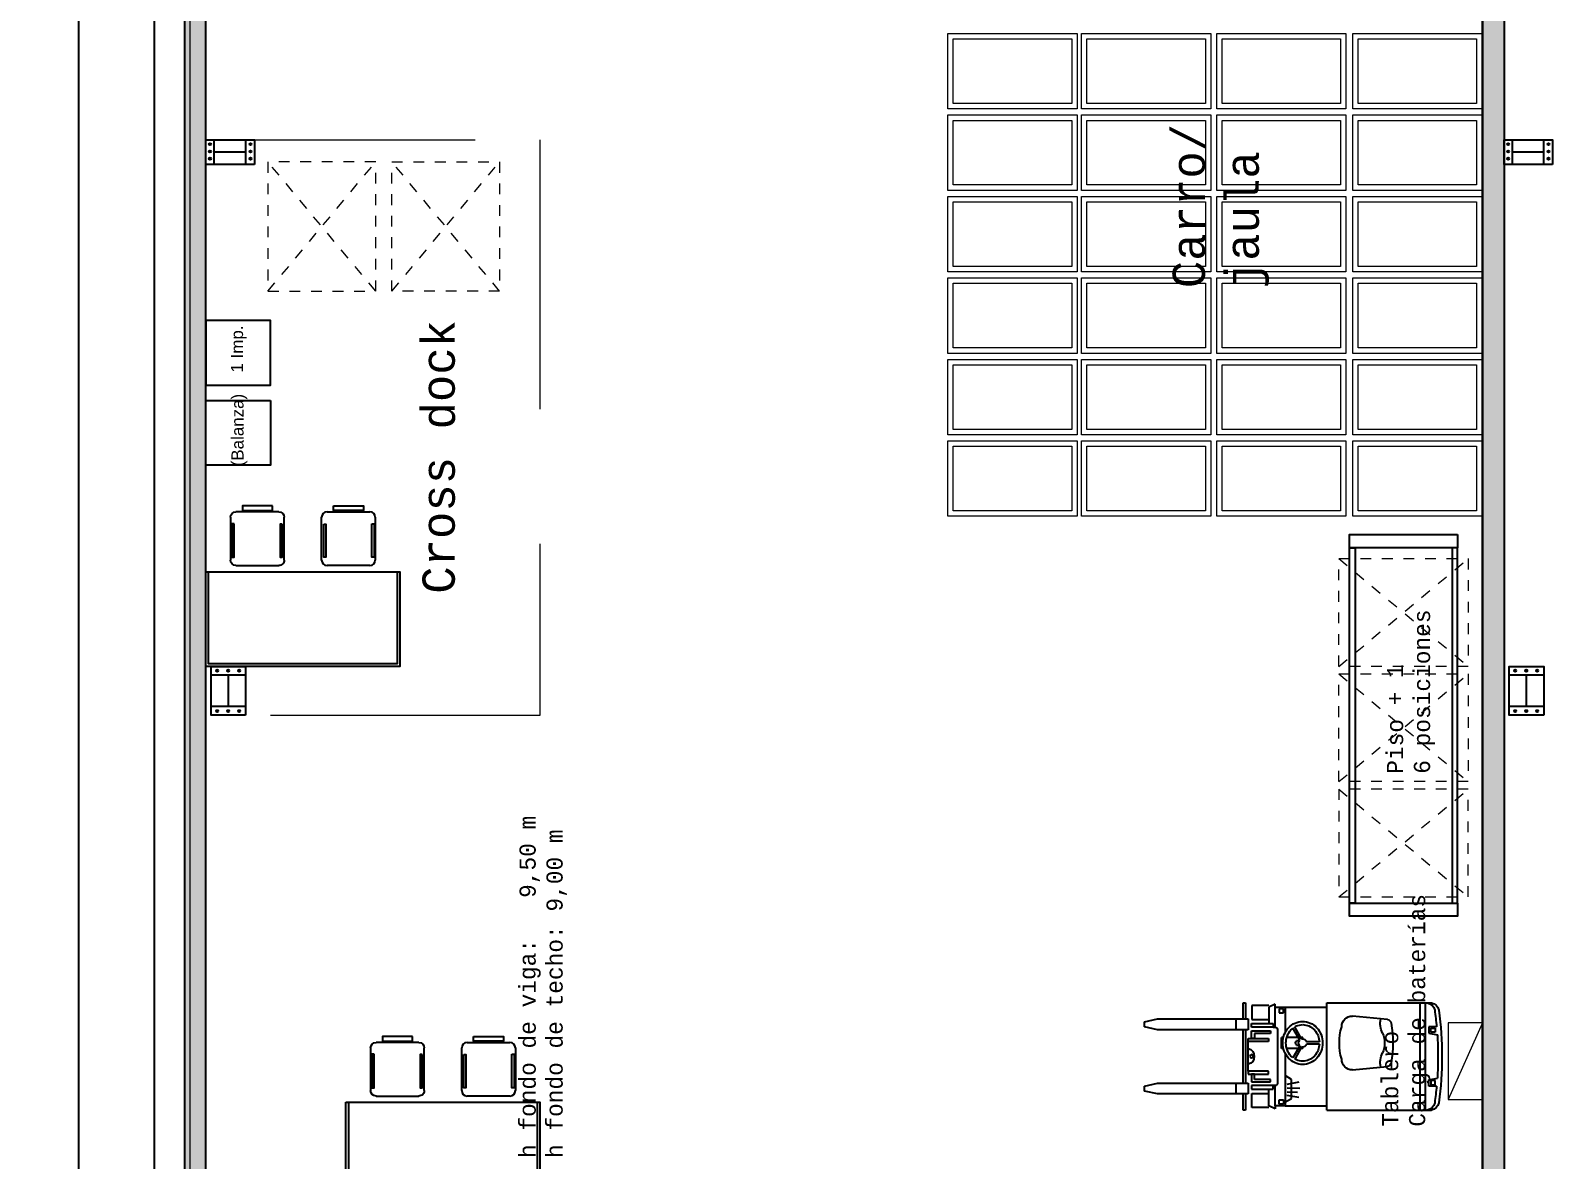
# Model space of a CAD drawing. Header units: millimetres. Extents: x 6085 to 6497, y 3307 to 3415.
# Drawn here: x 6098.48 to 6112.61, y 3359.8 to 3370.28 of the extents above; entities that cross this region are included whole.
import ezdxf

# ---------------------------------------------------------------- set-up
doc = ezdxf.new("R2010")
doc.units = ezdxf.units.MM
doc.linetypes.add('DASHED', pattern=[0.75, 0.5, -0.25])
doc.linetypes.add('HIDDEN', pattern=[0.375, 0.25, -0.125])
for name, color, linetype in [('Apilador', 252, 'Continuous'), ('BASTIDOR', 5, 'Continuous'), ('Columnas', 7, 'Continuous'), ('Cotas', 4, 'Continuous'), ('Hatch Muros', 252, 'Continuous'), ('LARGUERO_2300', 42, 'Continuous'), ('Mobiliario', 251, 'Continuous'), ('Muros', 7, 'Continuous'), ('Racks', 252, 'Continuous'), ('TEXTO', 141, 'Continuous')]:
    doc.layers.add(name, color=color, linetype=linetype)
for name, color, linetype, lineweight in [('Carros', 252, 'Continuous', 20), ('Delimitación de sectores', 6, 'Continuous', 20), ('MERCADERIA', 252, 'Continuous', 5), ('Mercadería', 252, 'Continuous', 20), ('Tableros eléctricos', 252, 'Continuous', 20)]:
    doc.layers.add(name, color=color, linetype=linetype, lineweight=lineweight)
doc.layers.add('vista', color=7, linetype='Continuous', lineweight=5, transparency=0.65)
doc.styles.add('ARIAL', font='arial.ttf')
doc.styles.add('IRI-OCASA-Layout R 9$0$Standard', font='arial.ttf')
doc.styles.get("Standard").update_dxf_attribs({"font": 'lucon.TTF'})
doc.dimstyles.new('COTAS_100', dxfattribs={"dimtxt": 0.4, "dimasz": 0.15, "dimexe": 0.2, "dimexo": 0.05, "dimgap": 0.05, "dimtad": 1, "dimzin": 1, "dimdsep": 46, "dimtxsty": 'ARIAL', "dimblk": 'ARCHTICK', "dimcen": 0.2, "dimdle": 0.2, "dimclrd": 256, "dimclre": 252, "dimclrt": 256, "dimaunit": 1, "dimadec": 0, "dimazin": 0, "dimtfac": 1, "dimtmove": 0, "dimatfit": 3, "dimfxl": 1, "dimarcsym": 0})

# ---------------------------------------------------------------- blocks, each defined once
blk = doc.blocks.new('IRI-OCASA-Layout R 9$0$OCA_SILLA')
at = {"linetype": 'Continuous'}
for p, q in [((0.0549, 0.05), (0.0549, 0.4483)), ((0.1049, 0.4983), (0.5023, 0.4983)), ((0.5523, 0.4483), (0.5523, 0.05)), ((0.5023, 0), (0.1049, 0))]:
    blk.add_line(p, q, dxfattribs=at)
for points in [[(0.1654, 0.4663), (0.1654, 0.4876), (0.4749, 0.4876), (0.4749, 0.4663)], [(0, 0.1087), (0, 0.3889), (0.0427, 0.3889), (0.0427, 0.1087)], [(0.1681, 0.0207), (0.1681, 0.0394), (0.4749, 0.0394), (0.4749, 0.0207)]]:
    blk.add_lwpolyline(points, close=True, dxfattribs=at)
for centre, start, end in [((0.1049, 0.4483), 90, 180), ((0.5023, 0.4483), 0, 90), ((0.1049, 0.05), 180, 270), ((0.5023, 0.05), 270, 0)]:
    blk.add_arc(centre, 0.05, start, end, dxfattribs=at)
blk = doc.blocks.new('mesa_trabajo_1.80x.83')
blk.add_lwpolyline([(0, 0.88), (-1.8, 0.88), (-1.8, 0), (0, 0)], close=True)
blk.add_lwpolyline([(-1.775, 0.88), (-1.775, 0.025), (-0.025, 0.025), (-0.025, 0.88)])
blk = doc.blocks.new('_ArchTick')
at = {"color": 0, "linetype": 'ByBlock', "const_width": 0.15}
blk.add_lwpolyline([(-0.5, -0.5), (0.5, 0.5)], dxfattribs=at)
blk = doc.blocks.new('*D97')
at = {"layer": 'Cotas', "lineweight": -2}
blk.add_line((6098.927267, 3353.952239), (6098.927267, 3394.352239), dxfattribs=at)
at = {"layer": 'Cotas', "color": 252, "lineweight": -2}
for p, q in [((6099.688949, 3394.152239), (6098.727267, 3394.152239)), ((6099.688949, 3354.152239), (6098.727267, 3354.152239))]:
    blk.add_line(p, q, dxfattribs=at)
at = {"layer": 'Defpoints', "color": 0}
for p in [(6098.927267, 3394.152239), (6099.738949, 3394.152239), (6099.738949, 3354.152239)]:
    blk.add_point(p, dxfattribs=at)
at = {"layer": 'Cotas', "lineweight": -2, "xscale": 0.15, "yscale": 0.15, "zscale": 0.15}
for p, rotation in [((6098.927267, 3394.152239), 90), ((6098.927267, 3354.152239), 270)]:
    blk.add_blockref('_ArchTick', p, dxfattribs=dict(at, rotation=rotation))
at = {"layer": 'Cotas', "insert": (6098.674095, 3374.152239), "char_height": 0.3, "attachment_point": 5, "rotation": 90, "style": 'ARIAL'}
blk.add_mtext('40.00', dxfattribs=at)
blk = doc.blocks.new('*D98')
at = {"layer": 'Cotas', "color": 252, "lineweight": -2}
for p, q in [((6111.956403, 3386.648956), (6111.956403, 3353.046713)), ((6100.106403, 3353.296713), (6100.106403, 3353.446713))]:
    blk.add_line(p, q, dxfattribs=at)
at = {"layer": 'Cotas', "lineweight": -2}
blk.add_line((6099.906403, 3353.246713), (6112.156403, 3353.246713), dxfattribs=at)
at = {"layer": 'Defpoints', "color": 0}
for p in [(6111.956403, 3386.698956), (6100.106403, 3353.246713), (6111.956403, 3353.246713)]:
    blk.add_point(p, dxfattribs=at)
at = {"layer": 'Cotas', "lineweight": -2, "xscale": 0.15, "yscale": 0.15, "zscale": 0.15, "rotation": 180}
blk.add_blockref('_ArchTick', (6100.106403, 3353.246713), dxfattribs=at)
at = {"layer": 'Cotas', "lineweight": -2, "xscale": 0.15, "yscale": 0.15, "zscale": 0.15}
blk.add_blockref('_ArchTick', (6111.956403, 3353.246713), dxfattribs=at)
at = {"layer": 'Cotas', "insert": (6106.031403, 3353.499885), "char_height": 0.3, "attachment_point": 5, "style": 'ARIAL'}
blk.add_mtext('11.85', dxfattribs=at)
blk = doc.blocks.new('A$C0D016993')
at = {"linetype": 'DASHED', "ltscale": 0.05}
for points in [[(0, 1.2), (1, 1.2), (1, 0), (0, 0), (0, 1.2)], [(0, 1.2), (1, 0)], [(1, 1.2), (0, 0)]]:
    blk.add_lwpolyline(points, dxfattribs=at)
blk = doc.blocks.new('carros_1')
for points in [[(0.7, 0), (0, 0), (0, 1.2), (0.7, 1.2)], [(0.65, 0.05), (0.05, 0.05), (0.05, 1.15), (0.65, 1.15)]]:
    blk.add_lwpolyline(points, close=True)
blk = doc.blocks.new('au_elev')
at = {"color": 0}
for p, q in [((-1.844, 0.4975), (-1.844, 0.3485)), ((-1.822, 0.4975), (-1.844, 0.4975)), ((-1.822, 0.3485), (-1.822, 0.4975)), ((-1.76489, 0.47338), (-1.76489, 0.343)), ((-1.605765, 0.47338), (-1.76489, 0.47338)), ((-1.546994, 0.48674), (-1.60735, 0.4575)), ((-1.60735, 0.4575), (-1.60735, 0.304987)), ((-1.546994, 0.4575), (-1.546994, 0.48674)), ((-1.546994, 0.4575), (-1.546994, 0.270795)), ((-1.45611, 0.4575), (-1.546994, 0.4575)), ((-1.510252, 0.443358), (-1.510252, 0.403358)), ((-1.470252, 0.443358), (-1.510252, 0.443358)), ((-1.470252, 0.403358), (-1.470252, 0.443358)), ((-1.456984, 0.424122), (-1.396127, 0.391514)), ((-1.45611, -0.03261), (-1.45611, 0.4575)), ((-1.45611, 0.4575), (-1.067, 0.4575)), ((-1.067, 0.4975), (-0.09782, 0.4975)), ((-1.067, 0.4975), (-1.067, -0.4975)), ((-0.201262, 0.4975), (-0.201262, -0.4975)), ((-0.151918, 0.4975), (-0.151918, -0.4975)), ((-2.639, 0.3485), (-2.759, 0.321883)), ((-2.759, 0.321883), (-2.759, 0.27501)), ((-1.797, 0.3485), (-2.639, 0.3485)), ((-1.909, 0.3485), (-1.909, 0.2485)), ((-1.797, 0.2485), (-1.797, 0.3485)), ((-1.767, 0.270795), (-1.767, 0.304987)), ((-1.767, 0.304987), (-1.567, 0.304987)), ((-1.76489, 0.343), (-1.60735, 0.343)), ((-1.567, 0.304987), (-1.567, 0.270795)), ((-1.510252, 0.403358), (-1.470252, 0.403358)), ((-1.439812, 0.35868), (-1.329127, 0.376569)), ((-1.435285, 0.327658), (-1.341124, 0.33196)), ((-1.435285, 0.290521), (-1.318941, 0.294823)), ((-1.396127, 0.391514), (-1.396127, 0.214663)), ((-2.759, 0.27501), (-2.639, 0.2485)), ((-2.639, 0.2485), (-1.797, 0.2485)), ((-1.844, 0.2485), (-1.844, -0.2485)), ((-1.822, -0.2485), (-1.822, 0.2485)), ((-1.797, 0.137873), (-1.797, 0.165273)), ((-1.797, 0.165273), (-1.609387, 0.165273)), ((-1.567, 0.270795), (-1.767, 0.270795)), ((-1.767, 0.236828), (-1.592184, 0.236828)), ((-1.767, 0.165273), (-1.767, 0.236828)), ((-1.738633, 0.165273), (-1.767, 0.165273)), ((-1.738633, 0.212826), (-1.738633, 0.165273)), ((-1.592184, 0.212826), (-1.738633, 0.212826)), ((-1.609387, 0.165273), (-1.609387, 0.137873)), ((-1.592184, 0.236828), (-1.592184, 0.212826)), ((-1.546769, 0.270795), (-1.567, 0.270795)), ((-1.526769, -0.250795), (-1.526769, 0.250795)), ((-1.396127, 0.214663), (-1.45611, 0.177527)), ((-1.43687, 0.256328), (-1.324827, 0.236854)), ((-0.122266, 0.2755), (-0.122266, 0.216821)), ((-0.049347, 0.2755), (-0.122266, 0.2755)), ((-0.122266, 0.216821), (-0.04137, 0.201654)), ((-0.103325, 0.223994), (-0.103325, 0.263994)), ((-0.103325, 0.263994), (-0.063325, 0.263994)), ((-0.063325, 0.223994), (-0.103325, 0.223994)), ((-0.063325, 0.263994), (-0.063325, 0.223994)), ((-1.609387, 0.137873), (-1.797, 0.137873)), ((-1.797, 0.137873), (-1.797, -0.137873)), ((-1.319063, -0.098009), (-1.382895, 0.012551)), ((-1.301742, -0.088009), (-1.36639, 0.023964)), ((-0.83011, 0.125), (-0.506865, 0.092524)), ((-1.797, -0.137873), (-1.797, -0.165273)), ((-1.609387, -0.137873), (-1.797, -0.137873)), ((-1.609387, -0.165273), (-1.609387, -0.137873)), ((-1.489802, -0.075), (-1.489802, -0.175)), ((-1.471063, -0.075), (-1.489802, -0.075)), ((-1.332347, -0.075), (-1.440082, -0.075)), ((-1.349762, -0.106107), (-1.327735, -0.106205)), ((-1.291933, -0.075), (-1.309253, -0.075)), ((-1.291933, -0.075), (-1.291933, -0.086731)), ((-1.137202, -0.115), (-1.254993, -0.115)), ((-1.137202, -0.135), (-1.254993, -0.135)), ((-2.639, -0.2485), (-2.759, -0.275117)), ((-2.759, -0.275117), (-2.759, -0.32199)), ((-1.797, -0.2485), (-2.639, -0.2485)), ((-1.909, -0.2485), (-1.909, -0.3485)), ((-1.797, -0.165273), (-1.609387, -0.165273)), ((-1.797, -0.3485), (-1.797, -0.2485)), ((-1.738633, -0.165273), (-1.767, -0.165273)), ((-1.767, -0.165273), (-1.767, -0.236828)), ((-1.767, -0.236828), (-1.592184, -0.236828)), ((-1.767, -0.270795), (-1.767, -0.304987)), ((-1.567, -0.270795), (-1.767, -0.270795)), ((-1.738633, -0.212826), (-1.738633, -0.165273)), ((-1.592184, -0.212826), (-1.738633, -0.212826)), ((-1.592184, -0.236828), (-1.592184, -0.212826)), ((-1.567, -0.270795), (-1.546769, -0.270795)), ((-1.567, -0.304987), (-1.567, -0.270795)), ((-1.546994, -0.270795), (-1.546994, -0.4575)), ((-1.471063, -0.175), (-1.489802, -0.175)), ((-1.45611, -0.4575), (-1.45611, -0.21739)), ((-1.332347, -0.175), (-1.440082, -0.175)), ((-1.319063, -0.151991), (-1.382895, -0.262551)), ((-1.301742, -0.161991), (-1.36639, -0.273964)), ((-1.327735, -0.143795), (-1.349762, -0.143893)), ((-1.291933, -0.175), (-1.309253, -0.175)), ((-1.291933, -0.163269), (-1.291933, -0.175)), ((-0.122266, -0.216821), (-0.04137, -0.201654)), ((-0.122266, -0.2755), (-0.122266, -0.216821)), ((-0.049347, -0.2755), (-0.122266, -0.2755)), ((-0.103325, -0.223994), (-0.103325, -0.263994)), ((-0.063325, -0.223994), (-0.103325, -0.223994)), ((-0.103325, -0.263994), (-0.063325, -0.263994)), ((-0.063325, -0.263994), (-0.063325, -0.223994)), ((-2.759, -0.32199), (-2.639, -0.3485)), ((-2.639, -0.3485), (-1.797, -0.3485)), ((-1.844, -0.3485), (-1.844, -0.4975)), ((-1.822, -0.4975), (-1.822, -0.3485)), ((-1.767, -0.304987), (-1.567, -0.304987)), ((-1.76489, -0.343), (-1.60735, -0.343)), ((-1.76489, -0.47338), (-1.76489, -0.343)), ((-1.60735, -0.4575), (-1.60735, -0.304987)), ((-1.510252, -0.443358), (-1.510252, -0.403358)), ((-1.510252, -0.403358), (-1.470252, -0.403358)), ((-1.470252, -0.403358), (-1.470252, -0.443358)), ((-0.505958, -0.342427), (-0.83011, -0.375)), ((-1.844, -0.4975), (-1.822, -0.4975)), ((-1.605765, -0.47338), (-1.76489, -0.47338)), ((-1.546994, -0.48674), (-1.60735, -0.4575)), ((-1.546994, -0.4575), (-1.45611, -0.4575)), ((-1.546994, -0.4575), (-1.546994, -0.48674)), ((-1.470252, -0.443358), (-1.510252, -0.443358)), ((-1.45611, -0.4575), (-1.067, -0.4575)), ((-1.067, -0.4975), (-0.09782, -0.4975))]:
    blk.add_line(p, q, dxfattribs=at)
blk.add_circle((-1.767, -0.001249), 0.015398, dxfattribs=at)
for centre, radius, start, end in [((-0.146529, 0.41762), 0.080591, 8.441192, 82.383817), ((-0.108502, 0.41762), 0.080591, 8.441192, 82.383817), ((-3.067096, 0.01115), 3.029305, 5.006228, 7.937014), ((-2.679268, 0.036113), 2.679511, 359.227767, 8.441192), ((-1.546769, 0.250795), 0.02, 0, 90), ((-3.60704, 0.041682), 3.569256, 359.330878, 2.568829), ((-1.808123, 0.007048), 0.066244, 353.892578, 80.33388), ((-1.276102, -0.119226), 0.199762, 137.231175, 159.035788), ((-1.285738, -0.110312), 0.186636, 114.122761, 137.231175), ((-1.285738, -0.110312), 0.156636, 128.33591, 137.231175), ((-1.285738, -0.110312), 0.156636, 114.122761, 120.990787), ((-1.291933, -0.096479), 0.171479, 90, 114.122761), ((-1.291933, -0.096479), 0.141479, 90, 114.122761), ((-1.291933, -0.096479), 0.171479, 65.877239, 90), ((-1.291933, -0.096479), 0.141479, 65.877239, 90), ((-1.298127, -0.110312), 0.156636, 42.768825, 65.877239), ((-1.298127, -0.110312), 0.186636, 42.768825, 65.877239), ((-1.307763, -0.119226), 0.199762, 20.964212, 42.768825), ((-0.417685, -0.125), 0.533928, 163.683876, 196.316124), ((-0.83011, 0.025), 0.1, 90, 180), ((-0.389122, 0.052626), 0.182856, 165.359703, 208.549333), ((-0.511112, 0.05275), 0.04, 9.890688, 83.905009), ((-1.545424, -0.127593), 1.089917, 350.401794, 9.890688), ((-3.60704, -0.041682), 3.569256, 357.431171, 0.669122), ((-2.679268, -0.036113), 2.679511, 351.558808, 0.772233), ((-1.808123, -0.007048), 0.066244, 279.66612, 6.107422), ((-1.261031, -0.125), 0.215902, 159.035788, 180), ((-1.261031, -0.125), 0.215902, 180, 200.964212), ((-1.261031, -0.125), 0.185902, 159.035788, 180), ((-1.261031, -0.125), 0.185902, 180, 200.964212), ((-1.276102, -0.119226), 0.169762, 137.231175, 159.035788), ((-1.330771, -0.125), 0.026788, 135.147583, 224.852417), ((-1.291933, -0.125), 0.038269, 135.147583, 224.852417), ((-1.291933, -0.125), 0.038269, 15.147583, 104.852417), ((-1.291933, -0.125), 0.038269, 255.147583, 344.852417), ((-1.307763, -0.119226), 0.169762, 20.964212, 42.768825), ((-1.322834, -0.125), 0.185902, 3.083537, 20.964212), ((-1.322834, -0.125), 0.185902, 339.035788, 356.916463), ((-1.322834, -0.125), 0.215902, 0, 20.964212), ((-1.322834, -0.125), 0.215902, 339.035788, 360), ((-0.722819, -0.111895), 0.189483, 356.034146, 24.020356), ((-0.722819, -0.138105), 0.189483, 335.979644, 3.965854), ((-1.546769, -0.250795), 0.02, 270, 0), ((-1.276102, -0.130774), 0.199762, 200.964212, 222.768825), ((-1.276102, -0.130774), 0.169762, 200.964212, 222.768825), ((-1.285738, -0.139688), 0.186636, 222.768825, 245.877239), ((-1.285738, -0.139688), 0.156636, 222.768825, 231.66409), ((-1.285738, -0.139688), 0.156636, 239.009213, 245.877239), ((-1.298127, -0.139688), 0.156636, 294.122761, 317.231175), ((-1.298127, -0.139688), 0.186636, 294.122761, 317.231175), ((-1.307763, -0.130774), 0.169762, 317.231175, 339.035788), ((-1.307763, -0.130774), 0.199762, 317.231175, 339.035788), ((-0.83011, -0.275), 0.1, 180, 270), ((-0.389122, -0.302626), 0.182856, 151.450667, 194.640297), ((-3.067096, -0.01115), 3.029305, 352.062986, 354.993772), ((-1.291933, -0.153521), 0.171479, 245.877239, 270), ((-1.291933, -0.153521), 0.141479, 245.877239, 270), ((-1.291933, -0.153521), 0.141479, 270, 294.122761), ((-1.291933, -0.153521), 0.171479, 270, 294.122761), ((-0.510205, -0.302654), 0.04, 276.094991, 350.401794), ((-0.146529, -0.41762), 0.080591, 277.616183, 351.558808), ((-0.108502, -0.41762), 0.080591, 277.616183, 351.558808)]:
    blk.add_arc(centre, radius, start, end, dxfattribs=at)
blk = doc.blocks.new('*D109')
at = {"layer": 'Cotas', "lineweight": -2}
blk.add_line((6099.626496, 3394.152239), (6099.626496, 3359.252239), dxfattribs=at)
at = {"layer": 'Cotas', "color": 252, "lineweight": -2}
for p, q in [((6100.056403, 3393.952239), (6099.426496, 3393.952239)), ((6100.056403, 3359.452239), (6099.426496, 3359.452239))]:
    blk.add_line(p, q, dxfattribs=at)
at = {"layer": 'Defpoints', "color": 0}
for p in [(6100.106403, 3393.952239), (6099.626496, 3359.452239), (6100.106403, 3359.452239)]:
    blk.add_point(p, dxfattribs=at)
at = {"layer": 'Cotas', "lineweight": -2, "xscale": 0.15, "yscale": 0.15, "zscale": 0.15}
for p, rotation in [((6099.626496, 3393.952239), 90), ((6099.626496, 3359.452239), 270)]:
    blk.add_blockref('_ArchTick', p, dxfattribs=dict(at, rotation=rotation))
at = {"layer": 'Cotas', "insert": (6099.373221, 3376.702239), "char_height": 0.3, "attachment_point": 5, "rotation": 90, "style": 'ARIAL'}
blk.add_mtext('34.50', dxfattribs=at)
blk = doc.blocks.new('mecalux_nuevo_3.30x1.00')
at = {"layer": 'BASTIDOR'}
for points in [[(-1, 3.377), (-1, 3.5), (0, 3.5), (0, 3.377)], [(-1, 3.377), (-1, 3.5), (0, 3.5), (0, 3.377)], [(-1, -0.043), (-1, 0.08), (0, 0.08), (0, -0.043)]]:
    blk.add_lwpolyline(points, close=True, dxfattribs=at)
at = {"layer": 'LARGUERO_2300'}
for points in [[(-0.95, 0.08), (-0.95, 3.377), (-1, 3.377), (-1, 0.08)], [(-0.05, 0.08), (-0.05, 3.377), (0, 3.377), (0, 0.08)]]:
    blk.add_lwpolyline(points, close=True, dxfattribs=at)
at = {"layer": 'MERCADERIA', "color": 253, "xscale": -1, "rotation": 270}
blk.add_blockref('A$C0D016993', (-1.1, 2.32), dxfattribs=at)
at = {"layer": 'MERCADERIA', "color": 253, "rotation": 270}
for p in [(-1.1, 2.25), (-1.1, 1.18)]:
    blk.add_blockref('A$C0D016993', p, dxfattribs=at)
blk = doc.blocks.new('columna_0.45x0.43')
for p, q in [((-0.368292, 0), (-0.368292, -0.32)), ((-0.077012, 0), (-0.077012, -0.32)), ((-0.368292, -0.16), (-0.077012, -0.16))]:
    blk.add_line(p, q)
blk.add_lwpolyline([(-0.45, -0.32), (-0.449368, 0), (0, 0), (0, -0.32)], close=True)
for centre in [(-0.412637, -0.055513), (-0.037016, -0.055513), (-0.412637, -0.157862), (-0.412637, -0.259752), (-0.037016, -0.157862), (-0.037016, -0.259752)]:
    blk.add_circle(centre, 0.009897)
blk = doc.blocks.new('columna_0.23x0.45')
for p, q in [((-0.368884, 0.23), (-0.368884, 0)), ((-0.077605, 0.23), (-0.077605, 0)), ((-0.44996, 0), (-0.44996, 0.054151)), ((-0.368884, 0.115), (-0.077605, 0.115))]:
    blk.add_line(p, q)
blk.add_lwpolyline([(-0.44996, 0.23), (0.000055, 0.23), (0, 0), (-0.44996, 0)], close=True)
for centre in [(-0.41323, 0.174487), (-0.037608, 0.174487), (-0.41323, 0.108712), (-0.41323, 0.039618), (-0.037608, 0.108712), (-0.037608, 0.039618)]:
    blk.add_circle(centre, 0.009897)
blk = doc.blocks.new('columnas_1')
at = {"layer": 'Columnas', "rotation": 90}
for p in [(15.115, 12.04996), (15.115, 0.001071)]:
    blk.add_blockref('columna_0.23x0.45', p, dxfattribs=at)
at = {"layer": 'Columnas'}
for p in [(10.224684, 12.001557), (10.224684, -0.047332)]:
    blk.add_blockref('columna_0.45x0.43', p, dxfattribs=at)

msp = doc.modelspace()

# ---------------------------------------------------------------- hatches: boundary and pattern name
at = {"layer": 'Hatch Muros'}
h = msp.add_hatch(color=256, dxfattribs=at)
h.dxf.hatch_style = 1
h.paths.add_polyline_path([(6099.906, 3394.152), (6099.906, 3354.152), (6104.032, 3354.152), (6104.032, 3354.352), (6100.106, 3354.352), (6100.106, 3393.952), (6104.032, 3393.952), (6104.032, 3394.152)])
h = msp.add_hatch(color=256, dxfattribs=at)
h.dxf.hatch_style = 1
h.paths.add_polyline_path([(6109.35, 3354.152), (6109.35, 3354.352), (6111.956, 3354.352), (6111.956, 3393.952), (6109.329, 3393.952), (6109.329, 3394.152), (6112.156, 3394.152), (6112.156, 3354.152)])

# ---------------------------------------------------------------- linework, layer by layer
at = {"layer": 'Delimitación de sectores', "linetype": 'HIDDEN', "ltscale": 10}
msp.add_lwpolyline([(6100.106, 3369.267), (6103.206, 3369.267), (6103.206, 3363.922), (6100.106, 3363.922)], dxfattribs=at)
at = {"layer": 'Mobiliario'}
for points in [[(6100.106, 3367.591), (6100.106, 3366.991), (6100.706, 3366.991), (6100.706, 3367.591)], [(6100.706, 3366.847), (6100.706, 3366.247), (6100.106, 3366.247), (6100.106, 3366.847)]]:
    msp.add_lwpolyline(points, close=True, dxfattribs=at)
at = {"layer": 'Muros'}
for points in [[(6099.906, 3394.152), (6099.906, 3354.152), (6104.032, 3354.152), (6104.032, 3354.352), (6100.106, 3354.352), (6100.106, 3393.952), (6104.032, 3393.952), (6104.032, 3394.152), (6099.906, 3394.152)], [(6109.35, 3354.152), (6109.35, 3354.352), (6111.956, 3354.352), (6111.956, 3393.952), (6109.329, 3393.952), (6109.329, 3394.152), (6112.156, 3394.152), (6112.156, 3354.152), (6109.35, 3354.152)]]:
    msp.add_lwpolyline(points, dxfattribs=at)
at = {"layer": 'Tableros eléctricos'}
msp.add_lwpolyline([(6111.956, 3360.358), (6111.956, 3361.071), (6111.637, 3361.071), (6111.637, 3360.358)], close=True, dxfattribs=at)
msp.add_lwpolyline([(6111.956, 3361.071), (6111.637, 3360.358)], dxfattribs=at)
at = {"layer": 'vista'}
for points in [[(6112.156, 3394.152), (6112.156, 3354.152), (6099.906, 3354.152), (6099.906, 3394.152)], [(6112.156, 3354.152), (6112.156, 3394.202), (6099.956, 3394.202), (6099.956, 3354.152)]]:
    msp.add_lwpolyline(points, close=True, dxfattribs=at)

# ---------------------------------------------------------------- block references
at = {"layer": 'Apilador', "xscale": -1, "rotation": 180}
msp.add_blockref('au_elev', (6111.578, 3360.758), dxfattribs=at)
at = {"layer": 'Carros', "rotation": 90}
for p in [(6108.193, 3369.554), (6109.434, 3369.554), (6110.688, 3369.554), (6111.95, 3369.554), (6108.193, 3368.798), (6109.434, 3368.798), (6110.688, 3368.798), (6111.95, 3368.798), (6108.193, 3368.041), (6109.434, 3368.041), (6110.688, 3368.041), (6111.95, 3368.041), (6108.193, 3367.285), (6109.434, 3367.285), (6110.688, 3367.285), (6111.95, 3367.285), (6108.193, 3366.529), (6109.434, 3366.529), (6110.688, 3366.529), (6111.95, 3366.529), (6108.193, 3365.772), (6109.434, 3365.772), (6110.688, 3365.772), (6111.95, 3365.772)]:
    msp.add_blockref('carros_1', p, dxfattribs=at)
at = {"layer": 'Columnas', "rotation": 90}
msp.add_blockref('columnas_1', (6112.156, 3354.152), dxfattribs=at)
at = {"layer": 'Mercadería', "color": 253, "extrusion": (0, 0, -1), "zscale": -1, "rotation": 180}
msp.add_blockref('A$C0D016993', (-6100.682, 3369.062), dxfattribs=at)
at = {"layer": 'Mercadería', "color": 253, "rotation": 180}
msp.add_blockref('A$C0D016993', (6102.832, 3369.062), dxfattribs=at)
at = {"layer": 'Mobiliario', "extrusion": (0, 0, -1), "zscale": -1, "rotation": 270}
for p in [(-6100.833, 3365.868), (-6102.133, 3360.943)]:
    msp.add_blockref('IRI-OCASA-Layout R 9$0$OCA_SILLA', p, dxfattribs=at)
at = {"layer": 'Mobiliario', "extrusion": (0, 0, -1), "xscale": -1, "zscale": -1, "rotation": 90}
for p in [(-6101.18, 3365.868), (-6102.48, 3360.943)]:
    msp.add_blockref('IRI-OCASA-Layout R 9$0$OCA_SILLA', p, dxfattribs=at)
at = {"layer": 'Mobiliario', "xscale": -1}
for p in [(6100.106, 3364.377), (6101.406, 3359.452)]:
    msp.add_blockref('mesa_trabajo_1.80x.83', p, dxfattribs=at)
at = {"layer": 'Racks', "rotation": 180}
msp.add_blockref('mecalux_nuevo_3.30x1.00', (6110.722, 3365.559, 15953.831), dxfattribs=at)

# ---------------------------------------------------------------- texts
at = {"layer": 'Mobiliario', "char_height": 0.1125, "width": 1.26403, "rotation": 90, "style": 'IRI-OCASA-Layout R 9$0$Standard'}
for s, insert, attachment_point in [('{\\W9.825731; }1 Imp.', (6100.338, 3366.678, 0), 1), ('{\\W6.946118; }(Balanza)', (6100.489, 3365.933, 0), 7)]:
    msp.add_mtext(s, dxfattribs=dict(at, insert=insert, attachment_point=attachment_point))
at = {"layer": 'TEXTO', "attachment_point": 1, "rotation": 90}
for s, width, insert, char_height in [('Carro/\\Pjaula', 1.99109, (6109.079, 3367.89, 47876.805), 0.3), ('Cross dock', 2.52019, (6102.116, 3365.053, 47876.805), 0.3), ('Piso + 1\\P6 posiciones', 3.33961, (6111.068, 3363.382), 0.15), ('h fondo de viga:   9,50 m\\Ph fondo de techo: 9,00 m', 7.68751, (6103.017, 3359.815, 47876.805), 0.15), ('Tablero\\PCarga de baterías', 3.33961, (6111.023, 3360.106), 0.15)]:
    msp.add_mtext_dynamic_manual_height_columns(s, width=width, gutter_width=12.5, heights=[0], dxfattribs=dict(at, insert=insert, char_height=char_height))

# ---------------------------------------------------------------- dimensions: what is measured, and where the dimension line sits
at = {"layer": 'Cotas', "color": 3}
for base, p1, p2, angle, picture, middle in [((6098.927, 3394.152), (6099.739, 3354.152), (6099.739, 3394.152), 90, '*D97', (6098.674, 3374.152)), ((6099.626, 3359.452), (6100.106, 3393.952), (6100.106, 3359.452), 90, '*D109', (6099.373, 3376.702)), ((6111.956, 3353.247), (6100.106, 3353.247), (6111.956, 3386.699), 180, '*D98', (6106.031, 3353.5))]:
    dim = msp.add_linear_dim(base=base, p1=p1, p2=p2, angle=angle, dimstyle='COTAS_100', override={"dimtxt": 0.3, "dimgap": 0.1}, dxfattribs=at)
    dim.commit()
    dim.dimension.update_dxf_attribs({"geometry": picture, "text_midpoint": middle})

doc.saveas('drawing.dxf')
